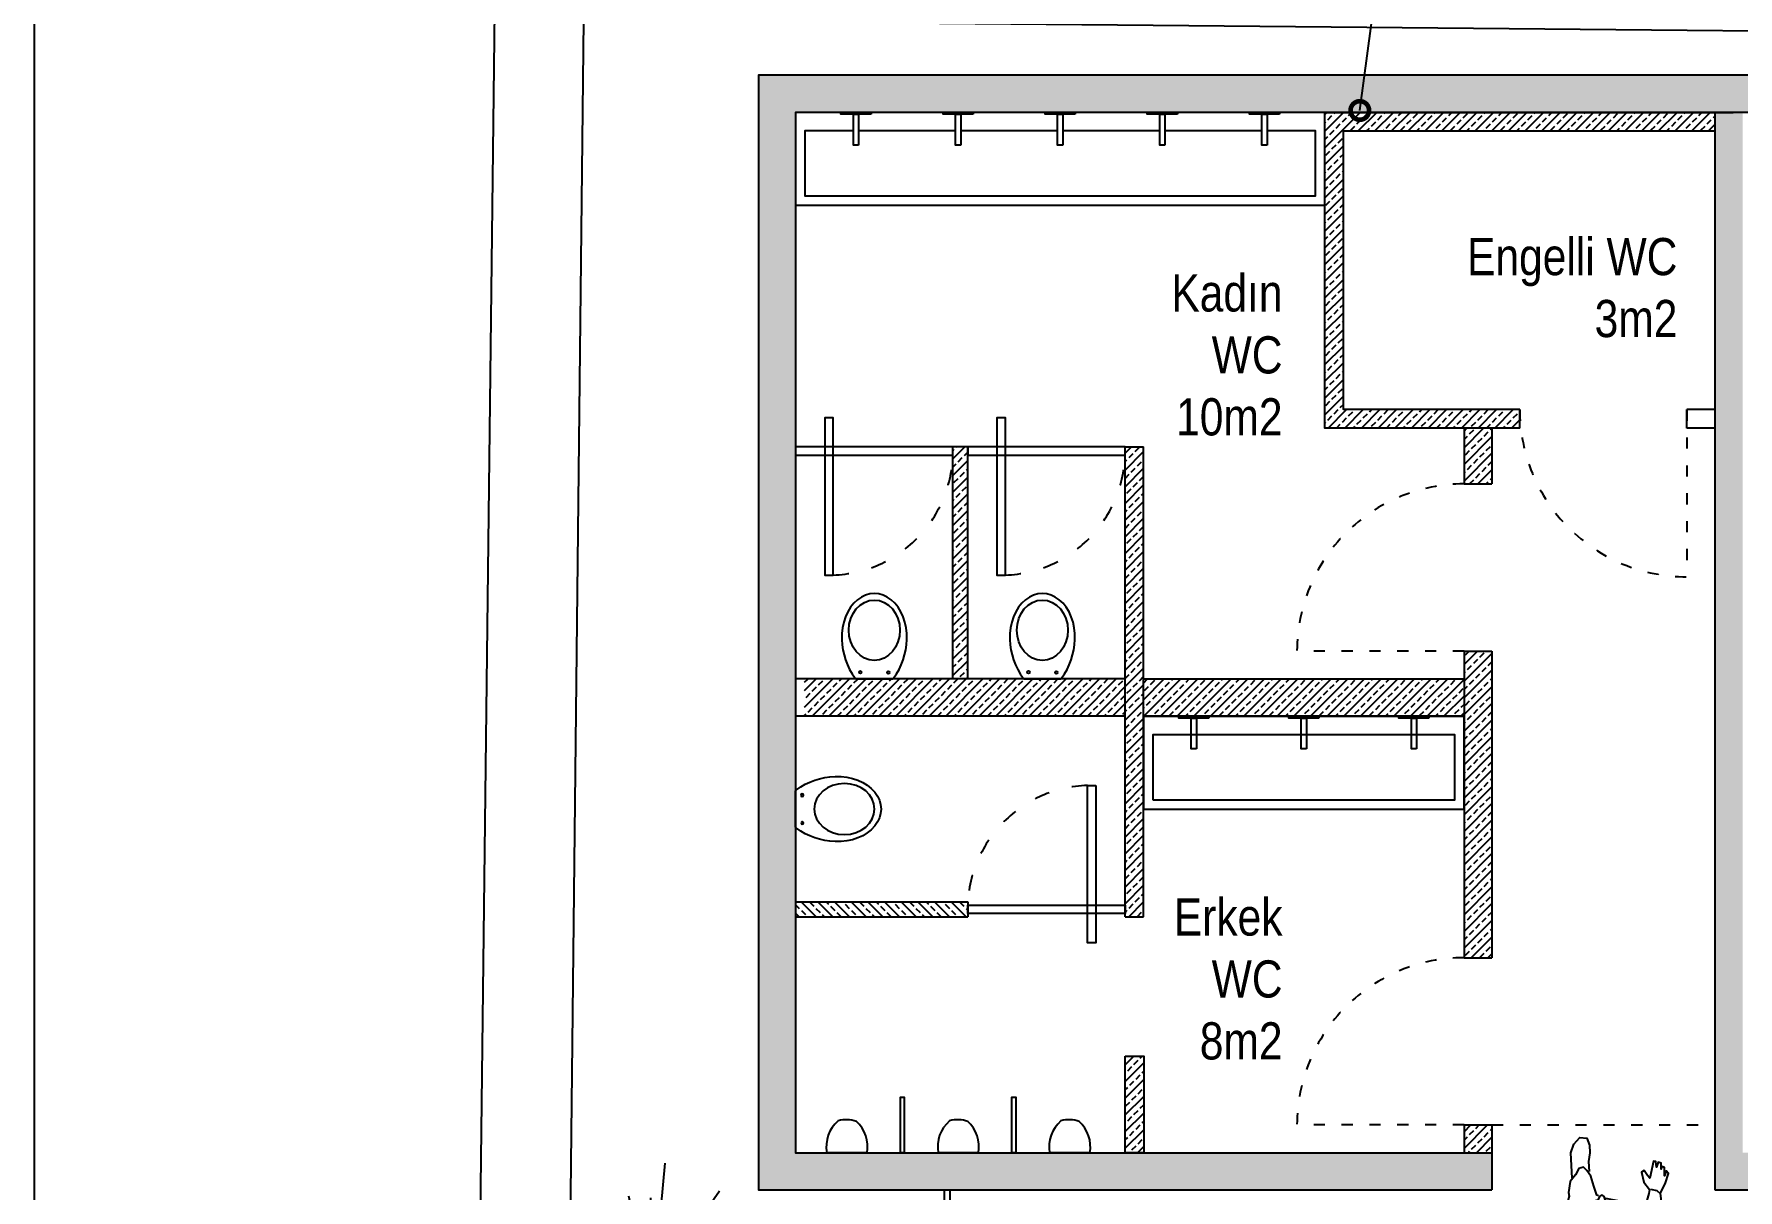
# Model space of a CAD drawing. Header units: millimetres. Extents: x 527230 to 534999, y 4569494 to 4575436.
# Drawn here: x 529141 to 530059, y 4572726 to 4573348 of the extents above; entities that cross this region are included whole.
import ezdxf
from ezdxf import colors
from ezdxf.entities.mleader import LeaderData, LeaderLine
from ezdxf.math import Vec2, Vec3

# ---------------------------------------------------------------- set-up
doc = ezdxf.new("R2010")
doc.units = ezdxf.units.MM
doc.linetypes.add('ACAD_ISO03W100', pattern=[30, 12, -18])
doc.layers.get('0').update_dxf_attribs({"lineweight": 0})
doc.layers.add('gor20', color=142, linetype='Continuous', lineweight=20)
for name, color, linetype in [('HM-A-DuvarGazbeton', 132, 'Continuous'), ('HM-A-MobilyaSabit', 33, 'Continuous'), ('HM-L-Agac', 76, 'Continuous'), ('HM-M-Cam', 10, 'Continuous'), ('HM-S-Betonarme', 3, 'Continuous'), ('HM-X-CizgiGorunusM', 9, 'Continuous'), ('HM-X-Pafta', 7, 'Continuous'), ('HM-X-TaramaBetonarme', 8, 'Continuous'), ('HM-X-Yazi', 61, 'Continuous'), ('HM-X-YaziRevizyon', 110, 'Continuous')]:
    doc.layers.add(name, color=color, linetype=linetype)
doc.styles.add('HM-100', font='arial.ttf', dxfattribs={"height": 20})
doc.linetypes.add('ZIGZAG', pattern='A,0.00254,-5.08,[131,ltypeshp.shx,S=5.08,R=0,X=-5.08,Y=0],-10.16,[131,ltypeshp.shx,S=5.08,R=180,X=5.08,Y=0],-5.08', length=20.32254)
pattern_1 = [(45.00000023, (-4625.5983, 0), (-4.490128078, 4.490128043), []), (45.00000023, (-4621.108, 2e-08), (-4.490128078, 4.490128043), [3.175, -1.5875])]

# ---------------------------------------------------------------- blocks, each defined once
blk = doc.blocks.new('_DotSmall')
at = {"layer": 'gor20', "color": 0, "const_width": 0.5}
blk.add_lwpolyline([(-0.0625, 0, 1), (0.0625, 0, 1)], format="xyb", close=True, dxfattribs=at)
blk = doc.blocks.new('klozet')
blk.add_line((20559.9, 3745.8), (20540.89, 3745.8))
for centre in [(20542.89, 3742.3), (20557.89, 3742.2)]:
    blk.add_circle(centre, 0.7)
for centre, radius, start, end in [((20569.2, 3723.78), 36.27, 143.39867, 178.79158), ((20540.89, 3744.8), 1, 90, 143.39867), ((20559.9, 3744.8), 1, 36.60133, 90), ((20531.58, 3723.78), 36.27, 1.20842, 36.60133)]:
    blk.add_arc(centre, radius, start, end)
blk.add_ellipse((20550.39, 3719.55), major_axis=(0, -16.25), ratio=0.846154)
blk.add_ellipse((20550.39, 3722.8), major_axis=(0, -23), ratio=0.76087, start_param=4.636812, end_param=7.929559)
blk = doc.blocks.new('şlaşsdlaşd')
blk.add_lwpolyline([(1503.62, -2300.4), (1525.29, -2300.4)])
for centre, radius, start, end in [((1521.67, -2303.63), 18.34, 169.86019, 227.78981), ((1507.24, -2303.63), 18.34, 310.61361, 10.13981), ((1514.78, -2302.25), 15.92, 250.03502, 286.02599)]:
    blk.add_arc(centre, radius, start, end)
blk = doc.blocks.new('02PMAN01')
at = {"color": 0, "linetype": 'ByBlock'}
for points in [[(2.53, 3.24), (2.19, 5.06), (0.97, 6.88), (-1.05, 9.38), (-2.4, 10.46), (-4.97, 10.59), (-6.05, 11.4), (-7.74, 11.27), (-8.34, 12.08), (-9.83, 12.55), (-10.1, 12.28), (-9.42, 11.74), (-10.84, 11.87), (-11.11, 11.54), (-9.9, 11.13), (-11.52, 11.06), (-11.72, 10.66), (-10.1, 10.39), (-11.25, 10.25), (-11.25, 9.85), (-9.69, 9.51), (-9.56, 9.04), (-10.1, 8.57), (-9.96, 8.16), (-9.22, 8.3), (-8.28, 9.11), (-8.48, 8.16), (-8.01, 7.49), (-6.93, 6.88), (-6.12, 6.14), (-5.78, 4.38), (-5.78, 2.02), (-6.12, -1.89), (-5.85, -4.05), (-3.82, -6.61), (-0.85, -9.04), (-1.39, -8.91), (-0.92, -10.39), (1.04, -10.93), (4.08, -10.26), (6.44, -9.72), (8.27, -10.39), (9.96, -10.73), (10.36, -10.26), (9.48, -10.06), (10.9, -9.92), (11.04, -9.45), (10.56, -9.38), (11.58, -9.25), (11.71, -8.71), (10.83, -8.5), (11.78, -8.3), (11.78, -7.9), (8.81, -7.56), (9.21, -7.15), (10.02, -6.48), (9.69, -6.01), (8, -6.61), (6.85, -7.76), (6.11, -7.69), (3.81, -7.36), (3.81, -5.47), (4.22, -3.11), (4.45, -0.37)], [(-8.21, 9.11), (-8.14, 10.19), (-7.74, 11.2)], [(4.75, 0.95), (4.82, 1.21), (6.31, 1.89), (8, 2.63), (8.88, 3.44), (9.42, 4.05), (9.08, 4.86), (7.93, 5.33), (6.65, 6.07), (4.76, 6.2), (4.15, 6), (3.54, 6.07), (1.45, 6.34)], [(7.32, 5.8), (11.64, 6.54), (13.2, 6.2), (14.48, 5.26), (14.48, 4.05), (13.33, 3.44), (11.98, 3.24), (10.5, 3.3), (8.74, 3.03)], [(-5.91, 3.78), (-6.93, 2.9), (-7.47, 1.08), (-7.53, -0.74), (-7.74, -2.09), (-7.74, -3.58), (-6.72, -4.39)], [(1.61, 3.24), (2.46, 2.63), (2.53, 2.02), (2.19, 1.68), (1.4, 1.62), (2.53, 1.48), (3.27, 1.14), (3.47, 0.54), (3.27, -0.2), (2.93, -1.28), (2.53, -2.23), (1.79, -2.63)], [(-9.83, -2.57), (-11.79, -2.5), (-12.6, -2.9), (-12.8, -3.85), (-12.19, -4.73), (-10.78, -5.13)], [(-7.74, -1.96), (-9.29, -2.36), (-10.51, -3.11), (-11.45, -3.92), (-10.84, -4.93), (-9.36, -5.54), (-6.99, -5.67), (-4.36, -6.08)], [(3.81, -7.29), (3.54, -8.44), (2.12, -9.31)], [(6.24, -9.79), (6.78, -9.11), (6.85, -7.96)]]:
    blk.add_lwpolyline(points, dxfattribs=at)
blk.add_lwpolyline([(4.98, 0.4), (4.65, 0.76), (4.01, 0.96), (3.38, 2.45), (1.79, 3.3), (0.03, 3.64), (-1.59, 3.64), (-3.6, 2.74), (-4.32, 0.74), (-3.84, -1.71), (-2.56, -2.59), (-0.24, -2.9), (2.33, -2.63), (3.63, -1.94), (3.9, -0.79), (4.06, -0.36), (4.73, -0.05)], close=True, dxfattribs=at)
blk = doc.blocks.new('agac2')
for p, q in [((3334.01, -7981.29), (3333.42, -7931.07)), ((3330.76, -7975.97), (3310.1, -7940.52)), ((3335.48, -7974.79), (3338.14, -7945.84)), ((3336.07, -7982.76), (3347.29, -7945.84)), ((3326.33, -7980.99), (3287.37, -7948.79)), ((3330.76, -7970.06), (3323.97, -7949.38)), ((3338.14, -7987.49), (3358.8, -7949.38)), ((3337.85, -7983.35), (3348.77, -7955.29)), ((3323.09, -7982.47), (3287.08, -7965.93)), ((3328.1, -7979.22), (3319.25, -7966.22)), ((3341.09, -7987.19), (3360.87, -7968.29)), ((3322.2, -7986.01), (3284.71, -7974.2)), ((3324.56, -7987.49), (3288.26, -7995.17)), ((3339.62, -7989.85), (3365, -7983.95)), ((3322.79, -7990.74), (3290.91, -8008.76)), ((3326.04, -7990.74), (3310.1, -8014.08)), ((3326.63, -7994.88), (3324.86, -8021.46)), ((3329.29, -7993.99), (3329.58, -8027.66)), ((3333.71, -7993.1), (3347.59, -8026.78)), ((3336.66, -7991.33), (3365, -8006.1)), ((3336.66, -7993.99), (3349.06, -8011.71)), ((3331.94, -7997.83), (3337.26, -8019.1))]:
    blk.add_line(p, q)
at = {"linetype": 'ZIGZAG'}
blk.add_arc((3334.61, -7956.24), 18.53, 195.72618, 225.02927, dxfattribs=at)

msp = doc.modelspace()

# ---------------------------------------------------------------- hatches: boundary and pattern name
at = {"layer": 'HM-X-TaramaBetonarme'}
h = msp.add_hatch(dxfattribs=at)
h.set_pattern_fill('ANSI33', color=256, style=0)
h.set_pattern_definition([(45.00000023, (4595.1683, -986.578), (-4.490128078, 4.490128043), []), (45.00000023, (4599.6585, -986.578), (-4.490128078, 4.490128043), [3.175, -1.5875])])
h.paths.add_polyline_path([(529926.1, 4572726.13), (529926.1, 4572746.13), (529551.09, 4572746.06), (529551.09, 4573306.06), (530861.09, 4573306.06), (530861.09, 4572931.06), (530881.09, 4572931.06), (530881.09, 4573326.06), (529531.09, 4573326.06), (529531.09, 4572726.06)])
h = msp.add_hatch(dxfattribs=at)
h.set_pattern_fill('ANSI33', color=256, style=0)
h.set_pattern_definition(pattern_1)
h.paths.add_polyline_path([(529941.1, 4573146.06), (529846.1, 4573146.06), (529846.1, 4573296.06), (530046.1, 4573296.06), (530046.1, 4573305.76), (530001.76, 4573306.06), (529855.69, 4573306.06, -0.330254), (529854.2, 4573306.06), (529836.1, 4573306.06), (529836.1, 4573256.06), (529836.1, 4573136.06), (529941.1, 4573136.06)])
h = msp.add_hatch(dxfattribs=at)
h.set_pattern_fill('ANSI33', color=256, angle=2e-07, style=0)
h.paths.add_polyline_path([(530197.85, 4572746.06), (530131.1, 4572746.06), (530061.1, 4572746.06), (530061.1, 4572876.57), (530061.1, 4572946.57), (530061.1, 4573306.06), (530046.1, 4573306.06), (530046.1, 4572726.06), (530197.85, 4572726.06)])
edge = h.paths.add_edge_path()
edge.add_arc((530780.94, 4572737.67), 1.25, -86.59302, 93.40698, ccw=False)
edge.add_line((530781.01, 4572736.42), (530781.03, 4572736.06))
edge.add_line((530781.03, 4572736.06), (530871.08, 4572736.06))
edge.add_line((530871.08, 4572736.06), (530871.15, 4572831.06))
edge.add_line((530871.15, 4572831.06), (530861.09, 4572831.06))
edge.add_line((530861.09, 4572831.06), (530861.09, 4572746.06))
edge.add_line((530861.09, 4572746.06), (530759.69, 4572746.06))
edge.add_line((530759.69, 4572746.06), (530658.29, 4572746.06))
edge.add_line((530658.29, 4572746.06), (530531.33, 4572746.06))
edge.add_line((530531.33, 4572746.06), (530531.33, 4572726.06))
edge.add_line((530531.33, 4572726.06), (530781.63, 4572726.06))
edge.add_line((530781.63, 4572726.06), (530781.01, 4572736.42))
edge.add_arc((530780.94, 4572737.67), 1.25, 93.40698, 273.40698, ccw=False)
h.paths.add_polyline_path([(530881.09, 4572831.06), (530871.15, 4572831.06), (530871.08, 4572736.06), (530781.03, 4572736.06), (530781.63, 4572726.06), (530881.09, 4572726.06)])
h = msp.add_hatch(dxfattribs=at)
h.set_pattern_fill('ANSI33', color=256, style=0)
h.set_pattern_definition([(45.00000023, (2084.518, 0), (-4.490128078, 4.490128043), []), (45.00000023, (2089.0084, 2e-08), (-4.490128078, 4.490128043), [3.175, -1.5875])])
h.paths.add_polyline_path([(530046.1, 4572726.06), (530061.06, 4572726.06), (530061.06, 4573305.76), (530046.1, 4573305.76)])
h = msp.add_hatch(dxfattribs=at)
h.set_pattern_fill('ANSI33', color=256, style=0)
h.set_pattern_definition([(45.00000023, (-4625.5983, 15), (-4.490128078, 4.490128043), []), (45.00000023, (-4621.108, 15), (-4.490128078, 4.490128043), [3.175, -1.5875])])
h.paths.add_polyline_path([(529926.1, 4573016.06), (529911.1, 4573016.06), (529911.1, 4572954.97), (529926.1, 4572954.86)])
h.paths.add_polyline_path([(529926.1, 4572954.86), (529911.1, 4572954.97), (529911.1, 4572921.06), (529911.1, 4572851.06), (529926.1, 4572851.06)])
h.paths.add_polyline_path([(529926.1, 4572761.06), (529911.1, 4572761.06), (529911.1, 4572746.06), (529926.1, 4572746.06)])
h.paths.add_polyline_path([(529911.1, 4573106.06), (529926.1, 4573106.06), (529926.1, 4573136.06), (529911.1, 4573136.06)])
h = msp.add_hatch(dxfattribs=at)
h.set_pattern_fill('ANSI33', color=256, style=0)
h.set_pattern_definition([(45.00000023, (2084.518, -54.997), (-4.490128078, 4.490128043), []), (45.00000023, (2089.0084, -54.997), (-4.490128078, 4.490128043), [3.175, -1.5875])])
h.paths.add_polyline_path([(529728.49, 4572981.06), (529728.49, 4573001.06), (529555.97, 4573001.06), (529555.85, 4572981.06)])
h.paths.add_polyline_path([(529738.49, 4573126.06), (529728.49, 4573126.06), (529728.49, 4572873.06), (529738.49, 4572873.06)])
h.paths.add_polyline_path([(529643.79, 4573126.06), (529635.79, 4573126.06), (529635.79, 4573001.06), (529643.79, 4573001.06)])
h = msp.add_hatch(dxfattribs=at)
h.set_pattern_fill('ANSI33', color=256, style=0)
h.set_pattern_definition([(45.00000023, (-4625.5983, 25), (-4.490128078, 4.490128043), []), (45.00000023, (-4621.108, 25), (-4.490128078, 4.490128043), [3.175, -1.5875])])
h.paths.add_polyline_path([(529911.1, 4573001.06), (529738.49, 4573001.06), (529738.49, 4572981.06), (529911.1, 4572981.06)])
h = msp.add_hatch(dxfattribs=at)
h.set_pattern_fill('ANSI33', color=256, angle=90, style=0)
h.set_pattern_definition([(135.00000023, (5102621.8145, 4038611.674), (-4.490128043, -4.490128078), []), (135.00000023, (5102621.8145, 4038616.1644), (-4.490128043, -4.490128078), [3.175, -1.5875])])
h.paths.add_polyline_path([(529643.79, 4572873.06), (529643.79, 4572881.06), (529551.09, 4572881.06), (529551.09, 4572873.06)])
h = msp.add_hatch(dxfattribs=at)
h.set_pattern_fill('ANSI33', color=256, style=0)
h.set_pattern_definition(pattern_1)
h.paths.add_polyline_path([(529728.6, 4572798.06), (529738.6, 4572798.06), (529738.6, 4572746.06), (529728.6, 4572746.06)])

# ---------------------------------------------------------------- linework, layer by layer
at = {"layer": 'HM-A-DuvarGazbeton'}
for p, q in [((530046.1, 4573306.06), (530046.1, 4572726.06)), ((529941.1, 4573136.06), (529941.1, 4573146.06)), ((530031.1, 4573136.06), (530031.1, 4573146.06)), ((529635.79, 4573001.06), (529635.79, 4573126.06)), ((529643.79, 4573126.06), (529635.79, 4573126.06)), ((529643.79, 4573001.06), (529643.79, 4573126.06)), ((529728.49, 4572981.06), (529728.49, 4573126.06)), ((529728.49, 4573126.06), (529738.49, 4573126.06)), ((529738.49, 4572873.06), (529738.49, 4573126.06)), ((529911.1, 4573106.06), (529926.1, 4573106.06)), ((529728.49, 4572873.06), (529728.49, 4573076.1)), ((529911.1, 4573016.06), (529926.1, 4573016.06)), ((529728.49, 4573001.06), (529551.09, 4573001.06)), ((529738.49, 4573001.06), (529911.1, 4573001.06)), ((529738.49, 4573001.06), (529911.1, 4573001.06)), ((529728.49, 4572981.06), (529551.09, 4572981.06)), ((529738.49, 4572981.06), (529911.1, 4572981.06)), ((529551.09, 4572881.06), (529643.79, 4572881.06)), ((529643.79, 4572881.06), (529643.79, 4572873.06)), ((529551.09, 4572873.06), (529643.79, 4572873.06)), ((529728.49, 4572873.06), (529738.49, 4572873.06)), ((529911.1, 4572851.06), (529926.1, 4572851.06)), ((529911.1, 4572761.06), (529926.1, 4572761.06)), ((529926.1, 4572746.06), (529926.1, 4572726.06))]:
    msp.add_line(p, q, dxfattribs=at)
for points in [[(530881.09, 4572931.06), (530881.09, 4573326.06), (529531.09, 4573326.06), (529531.09, 4572726.06), (529926.1, 4572726.06)], [(530861.09, 4572931.06), (530861.09, 4573306.06), (529551.09, 4573306.06), (529551.09, 4572746.06), (529926.1, 4572746.06)], [(529941.1, 4573136.06), (529836.1, 4573136.06), (529836.1, 4573306.06), (530056.1, 4573306.06)], [(529941.1, 4573146.06), (529846.1, 4573146.06), (529846.1, 4573296.06), (530046.1, 4573296.06), (530046.1, 4573146.06), (530031.1, 4573146.06)], [(529911.1, 4573136.06), (529911.1, 4573106.06)], [(529926.1, 4573136.06), (529926.1, 4573106.06)], [(530046.23, 4573136.06), (530031.1, 4573136.06)], [(529911.1, 4573016.06), (529911.1, 4572851.06)], [(529926.1, 4573016.06), (529926.1, 4572851.06)], [(530046.1, 4572726.06), (530881.09, 4572726.06), (530881.09, 4572831.06)], [(529911.1, 4572761.06), (529911.1, 4572746.06)], [(529926.1, 4572761.06), (529926.1, 4572746.06)]]:
    msp.add_lwpolyline(points, dxfattribs=at)
msp.add_lwpolyline([(529728.6, 4572798.06), (529738.6, 4572798.06), (529738.6, 4572746.06), (529728.6, 4572746.06)], close=True, dxfattribs=at)
at = {"layer": 'HM-A-MobilyaSabit'}
for points in [[(529551.09, 4573256.06), (529836.1, 4573256.06), (529836.1, 4573306.06), (529551.09, 4573306.06)], [(529591.7, 4573305.06), (529575.5, 4573305.06), (529575.5, 4573306.06), (529591.7, 4573306.06)], [(529585, 4573288.46), (529582.2, 4573288.46), (529582.2, 4573305.06), (529585, 4573305.06)], [(529646.7, 4573305.06), (529630.5, 4573305.06), (529630.5, 4573306.06), (529646.7, 4573306.06)], [(529640, 4573288.46), (529637.2, 4573288.46), (529637.2, 4573305.06), (529640, 4573305.06)], [(529701.7, 4573305.06), (529685.5, 4573305.06), (529685.5, 4573306.06), (529701.7, 4573306.06)], [(529695, 4573288.46), (529692.2, 4573288.46), (529692.2, 4573305.06), (529695, 4573305.06)], [(529756.7, 4573305.06), (529740.5, 4573305.06), (529740.5, 4573306.06), (529756.7, 4573306.06)], [(529750, 4573288.46), (529747.2, 4573288.46), (529747.2, 4573305.06), (529750, 4573305.06)], [(529811.7, 4573305.06), (529795.5, 4573305.06), (529795.5, 4573306.06), (529811.7, 4573306.06)], [(529805, 4573288.46), (529802.2, 4573288.46), (529802.2, 4573305.06), (529805, 4573305.06)], [(529571.35, 4573057.02), (529571.35, 4573141.72), (529566.74, 4573141.72), (529566.74, 4573057.02)], [(529664.05, 4573057.02), (529664.05, 4573141.72), (529659.44, 4573141.72), (529659.44, 4573057.02)], [(529635.79, 4573126.06), (529551.09, 4573126.06), (529551.09, 4573121.46), (529635.79, 4573121.46)], [(529728.49, 4573126.06), (529643.79, 4573126.06), (529643.79, 4573121.46), (529728.49, 4573121.46)], [(529738.49, 4572931.06), (529911.1, 4572931.06), (529911.1, 4572981.06), (529738.49, 4572981.06)], [(529773.6, 4572980.06), (529757.4, 4572980.06), (529757.4, 4572981.06), (529773.6, 4572981.06)], [(529766.9, 4572963.46), (529764.1, 4572963.46), (529764.1, 4572980.06), (529766.9, 4572980.06)], [(529832.9, 4572980.06), (529816.7, 4572980.06), (529816.7, 4572981.06), (529832.9, 4572981.06)], [(529826.2, 4572963.46), (529823.4, 4572963.46), (529823.4, 4572980.06), (529826.2, 4572980.06)], [(529892.2, 4572980.06), (529876, 4572980.06), (529876, 4572981.06), (529892.2, 4572981.06)], [(529885.5, 4572963.46), (529882.7, 4572963.46), (529882.7, 4572980.06), (529885.5, 4572980.06)], [(529743.49, 4572936.06), (529906.1, 4572936.06), (529906.1, 4572971.06), (529743.49, 4572971.06)], [(529712.84, 4572943.81), (529712.84, 4572859.11), (529708.24, 4572859.11), (529708.24, 4572943.81)], [(529643.79, 4572879.37), (529728.49, 4572879.37), (529728.49, 4572874.76), (529643.79, 4572874.76)], [(529609.6, 4572746.06), (529607.6, 4572746.06), (529607.6, 4572776.06), (529609.6, 4572776.06)], [(529669.6, 4572746.06), (529667.6, 4572746.06), (529667.6, 4572776.06), (529669.6, 4572776.06)]]:
    msp.add_lwpolyline(points, close=True, dxfattribs=at)
for points in [[(529582.2, 4573296.06), (529556.09, 4573296.06), (529556.09, 4573261.06), (529831.1, 4573261.06), (529831.1, 4573296.06), (529805, 4573296.06)], [(529637.2, 4573296.06), (529585, 4573296.06)], [(529692.2, 4573296.06), (529640, 4573296.06)], [(529747.2, 4573296.06), (529695, 4573296.06)], [(529802.2, 4573296.06), (529750, 4573296.06)]]:
    msp.add_lwpolyline(points, dxfattribs=at)
at = {"layer": 'HM-M-Cam'}
for points in [[(529631.09, 4572726.06), (529631.09, 4572726.06), (529631.09, 4572326.06), (529931.1, 4572326.06), (529931.09, 4572028.55), (529631.09, 4572028.55), (529631.09, 4571528.55)], [(529634.09, 4572726.06), (529634.09, 4572726.06), (529634.09, 4572329.06), (529934.1, 4572329.06), (529934.09, 4572025.55), (529634.09, 4572025.55), (529634.09, 4571531.55)]]:
    msp.add_lwpolyline(points, dxfattribs=at)
at = {"layer": 'HM-S-Betonarme'}
for points in [[(532114.06, 4574934.79), (532089.95, 4574870.94), (532043.66, 4574760.7), (531998.95, 4574674.3), (531951.71, 4574639.49), (531884.2, 4574624.56), (531768.01, 4574610.26), (530977.88, 4574575.43), (530904.14, 4574572.88), (530771.49, 4574568.36), (530655.58, 4574562.83), (530632.23, 4574565.82), (530634.23, 4574495.53), (530715.17, 4573408.87), (530663.84, 4573344.23), (529436.83, 4573355.7), (529406.99, 4570667.97), (531211.48, 4570670.43), (531425.98, 4570672.12), (531542.99, 4570704.09), (531625.19, 4570754.57), (531681.34, 4570828.54), (531712.24, 4570919.31), (531723.47, 4570990.81)], [(531723.47, 4571010.81), (531754.45, 4571011.61), (531754.87, 4571033.6), (531845, 4571031.88), (531846.01, 4570966.86), (531770.09, 4570965.36), (531760.96, 4570907.28), (531726.06, 4570804.75), (531659.34, 4570716.87), (531563.07, 4570657.75), (531432.88, 4570622.17), (531211.72, 4570620.43), (529356.39, 4570617.9), (529389.65, 4573406.15)]]:
    msp.add_lwpolyline(points, dxfattribs=at)
at = {"layer": 'HM-X-CizgiGorunusM', "linetype": 'ACAD_ISO03W100', "ltscale": 0.5}
msp.add_line((529926.1, 4572761.06), (530046.1, 4572761.06), dxfattribs=at)
for points in [[(530031.1, 4573146.06), (530031.1, 4573056.06, -0.414214), (529941.1, 4573146.06)], [(529911.1, 4573016.06), (529821.1, 4573016.06, -0.414214), (529911.1, 4573106.06)], [(529911.1, 4572761.06), (529821.1, 4572761.06, -0.414214), (529911.1, 4572851.06)]]:
    msp.add_lwpolyline(points, format="xyb", dxfattribs=at)
at = {"layer": 'HM-X-CizgiGorunusM', "color": 253, "linetype": 'ACAD_ISO03W100', "ltscale": 0.7}
for centre, start, end in [((529569.04, 4573123.76), 271.97493, 358.02507), ((529661.74, 4573123.76), 271.97493, 358.02507), ((529710.54, 4572877.06), 91.97493, 178.02507)]:
    msp.add_arc(centre, 66.79, start, end, dxfattribs=at)
at = {"layer": 'HM-X-Pafta'}
msp.add_lwpolyline([(533340.95, 4575436.28), (529140.95, 4575436.28), (529140.95, 4569496.28), (533340.95, 4569496.28)], close=True, dxfattribs=at)

# ---------------------------------------------------------------- block references
at = {"layer": 'HM-A-MobilyaSabit', "rotation": 180}
for name, p in [('klozet', (550143.87, 4576746.87)), ('klozet', (550234.37, 4576746.87)), ('şlaşsdlaşd', (531093.18, 4570445.66)), ('şlaşsdlaşd', (531153.18, 4570445.66)), ('şlaşsdlaşd', (531213.18, 4570445.66))]:
    msp.add_blockref(name, p, dxfattribs=at)
at = {"layer": 'HM-A-MobilyaSabit', "xscale": -1, "rotation": 90}
msp.add_blockref('klozet', (533296.9, 4593481.46), dxfattribs=at)
at = {"layer": 'HM-L-Agac', "extrusion": (0, 0, -1), "xscale": 1.299999999999565, "yscale": 1.299999999999565, "zscale": -1.299999999999999, "rotation": 4.775009062266658}
msp.add_blockref('agac2', (-534657.59, 4582654.27), dxfattribs=at)
at = {"layer": 'HM-X-CizgiGorunusM', "xscale": 3.10082126351452, "yscale": 3.10082126351452, "zscale": 3.10082126351452, "rotation": 83.59782586546831}
msp.add_blockref('02PMAN01', (529984.71, 4572707.9), dxfattribs=at)

# ---------------------------------------------------------------- texts
at = {"layer": 'HM-X-Yazi', "char_height": 20, "attachment_point": 3, "style": 'HM-100'}
for s, insert in [('{\\fArial Narrow|b0|i0|c0|p0;Engelli WC\\P3m2}', (530025.98, 4573238.43)), ('{\\fArial Narrow|b0|i0|c0|p0;Kadın \\PWC\\P10m2}', (529813.32, 4573218.87)), ('{\\fArial Narrow|b0|i0|c0|p0;Erkek \\PWC\\P8m2}', (529813.32, 4572882.95))]:
    msp.add_mtext(s, dxfattribs=dict(at, insert=insert))

# ---------------------------------------------------------------- leaders
at = {"layer": 'HM-X-YaziRevizyon', "color": 211, "true_color": 0xff4fff}
ml = msp.add_multileader_mtext('Standard', dxfattribs=at)
ml.set_content('{\\fArial Narrow|b0|i0|c0|p0;Mevcut \\PYapı İzi 49m2}', color=211, style='HM-100')
ml.set_leader_properties()
ml.set_arrow_properties(name='DOTSMALL')
ml.build(insert=Vec2(0, 0))
ml.multileader.update_dxf_attribs({"arrow_head_size": 20, "scale": 100})
ctx = ml.context
ctx.base_point, ctx.scale, ctx.char_height, ctx.arrow_head_size, ctx.landing_gap_size, ctx.plane_origin = Vec3(529895.01, 4573475.71), 100, 20, 20, 20, Vec3(531474.47, 4573573.1)
ctx.text_align_type = 2
notes = []
notes.append((ctx, [(1, (1, 1, 0), (529877.55, 4573475.71), (1, 0), 17.47, [(0, [(529854.95, 4573307.07)], 0, [])])]))
ctx.mtext.insert, ctx.mtext.alignment, ctx.mtext.flow_direction = Vec3(530052.53, 4573488.44), 3, 5
for ctx, leaders in notes:
    for number, flags, end, landing, length, lines in leaders:
        leader = LeaderData()
        leader.index, (leader.has_last_leader_line, leader.has_dogleg_vector, leader.attachment_direction) = number, flags
        leader.last_leader_point, leader.dogleg_vector, leader.dogleg_length = Vec3(end), Vec3(landing), length
        for number, points, colour, breaks in lines:
            line = LeaderLine()
            line.index, line.vertices, line.color, line.breaks = number, Vec3.list(points), colors.encode_raw_color(colour), breaks
            leader.lines.append(line)
        ctx.leaders.append(leader)

doc.saveas('drawing.dxf')
